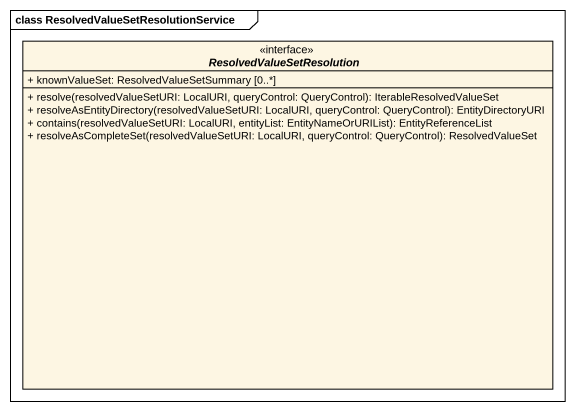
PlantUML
@startuml
mainframe class ResolvedValueSetResolutionService
hide circle
hide empty members
skinparam classAttributeIconSize 0
interface ResolvedValueSetResolution <<interface>> {
  + knownValueSet: ResolvedValueSetSummary [0..*]
  + resolve(resolvedValueSetURI: LocalURI, queryControl: QueryControl): IterableResolvedValueSet
  + resolveAsEntityDirectory(resolvedValueSetURI: LocalURI, queryControl: QueryControl): EntityDirectoryURI
  + contains(resolvedValueSetURI: LocalURI, entityList: EntityNameOrURIList): EntityReferenceList
  + resolveAsCompleteSet(resolvedValueSetURI: LocalURI, queryControl: QueryControl): ResolvedValueSet
}
@enduml
